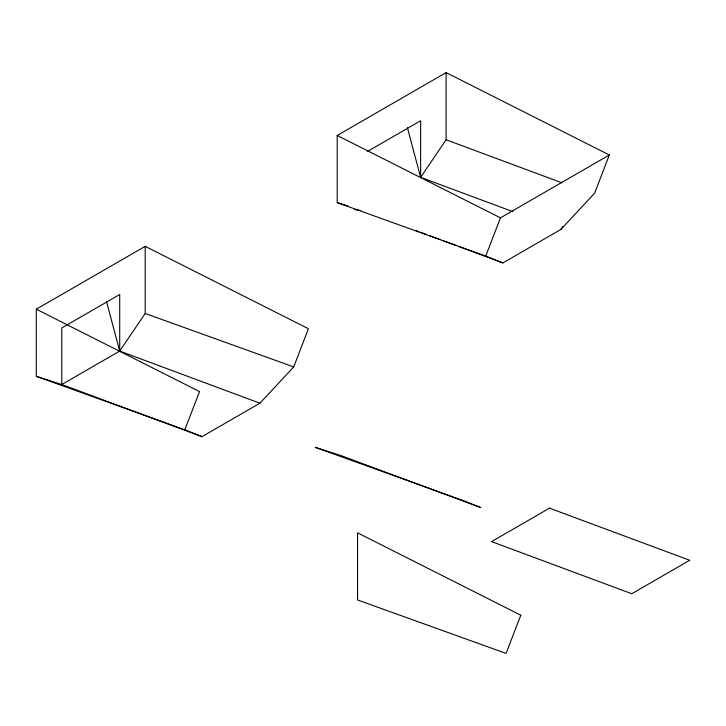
<?xml version="1.0" encoding="UTF-8"?>
<svg xmlns="http://www.w3.org/2000/svg" width="726" height="726" viewBox="0 0 726 726"><rect width="100%" height="100%" fill="white"/><g stroke="black" fill="none" stroke-linecap="round" stroke-linejoin="round"><path stroke-width="1.09" d="M184.812 429.783L199.532 391.586L36.3 309.203L36.3 376.349L184.812 429.783L201.973 436.653L259.908 403.202L293.703 366.92L308.414 328.724L145.191 246.332L36.3 309.203M485.73 256.051L500.45 217.854L609.341 154.983L446.109 72.6L337.218 135.472L337.218 202.618L485.73 256.051L502.891 262.921L560.835 229.47L594.621 193.18L609.341 154.983M36.3 376.349L61.774 384.526L119.717 351.075L145.191 313.487L145.191 246.332M446.109 72.6L446.109 139.755L420.635 177.344L513.037 211.693M560.835 229.47L562.695 226.721M367.61 151.38L420.635 120.761L420.635 177.344L407.404 127.722M354.533 209.505L360.659 210.467M337.218 202.618L347.836 206.021M145.191 313.487L293.703 366.92M446.109 139.755L561.879 182.798M415.798 230.532L418.984 231.721M421.107 232.511L426.425 234.489M429.61 235.669L440.228 239.616M443.414 240.805L456.164 245.542M458.287 246.332L502.891 262.921M106.486 301.453L119.717 351.075L259.908 403.202M201.973 436.653L61.774 384.526L61.774 327.943L119.717 294.493L119.717 351.075M337.218 135.472L500.45 217.854M520.787 615.203L506.067 653.4L357.555 599.966L357.555 532.82L520.787 615.203M549.5 508.155L491.566 541.605L631.765 593.732L689.7 560.281L549.5 508.155M340.639 455.492L315.166 447.325L463.669 500.749L480.83 507.619L340.639 455.492"/></g></svg>
